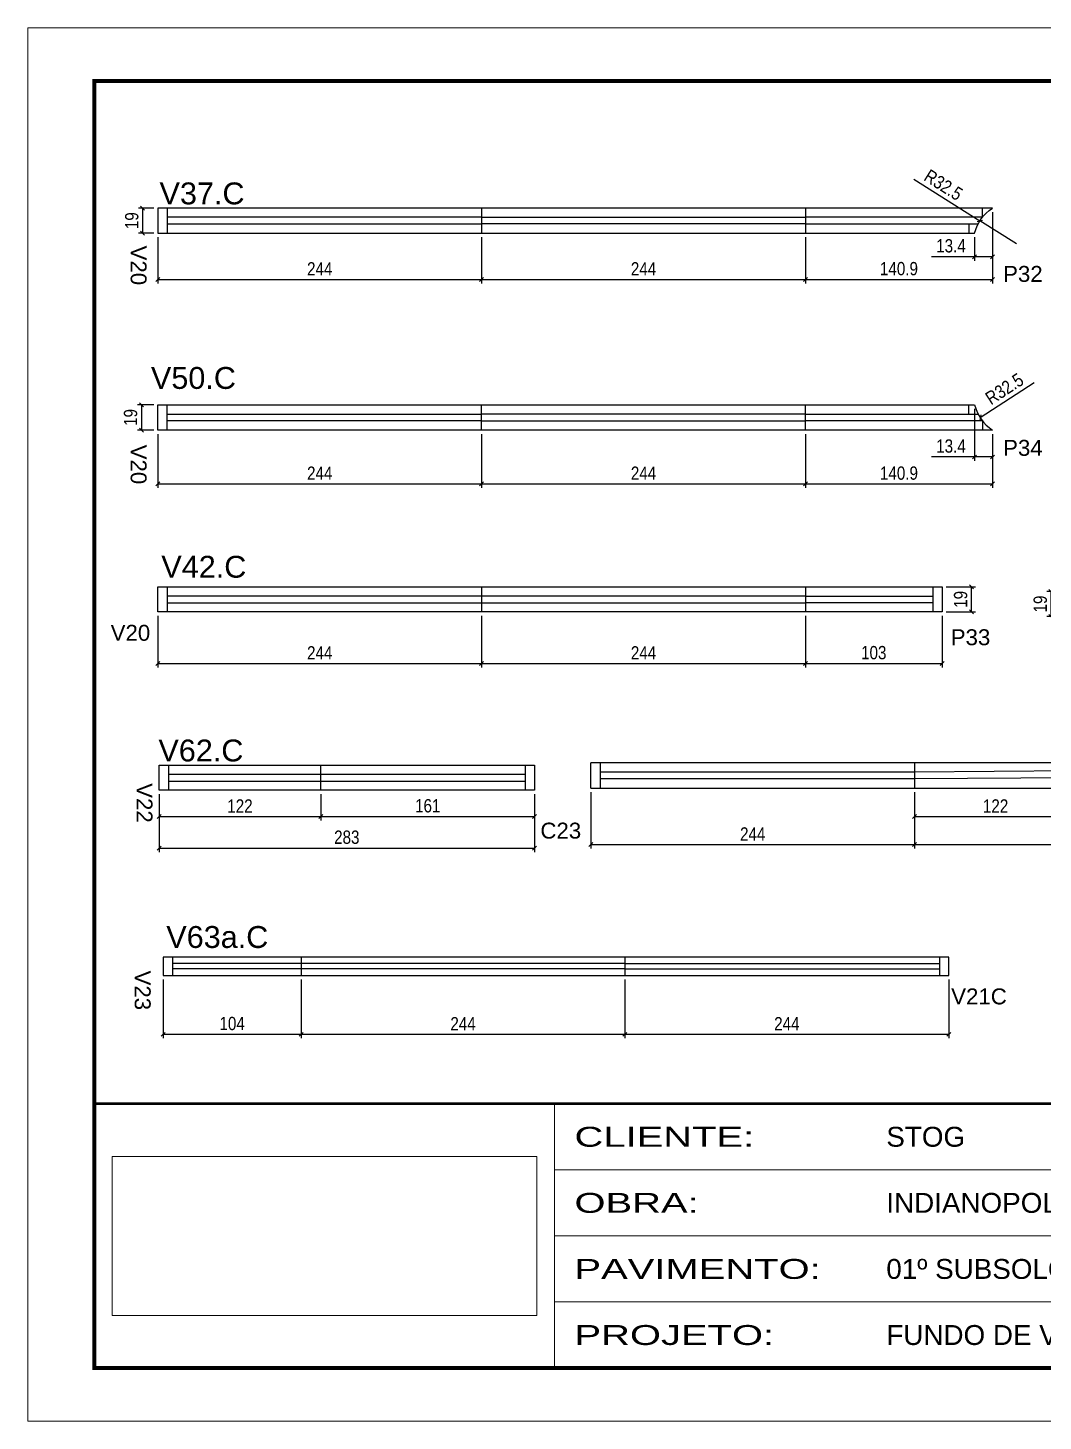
# Model space of a CAD drawing. Extents: x -1206 to 6684, y -2991 to 10691.
# Drawn here: x 71 to 837, y -1841 to -791 of the extents above; entities that cross this region are included whole.
import ezdxf
from ezdxf.enums import TextEntityAlignment as Align

# ---------------------------------------------------------------- set-up
doc = ezdxf.new("R2010")
doc.units = 0
doc.linetypes.add('CONTINUO', pattern=[0])
doc.layers.get('0').update_dxf_attribs({"color": 50})
for name, color, linetype in [('5', 5, 'Continuous'), ('COTA', 241, 'Continuous'), ('NOMENCLATURA', 7, 'Continuous'), ('Painéis', 200, 'Continuous'), ('SARR_2.2x7', 40, 'Continuous'), ('SARR_EDITAR', 141, 'Continuous'), ('TEXTO', 3, 'Continuous')]:
    doc.layers.add(name, color=color, linetype=linetype)
doc.layers.add('Folhas', color=255, linetype='Continuous', lineweight=9)
doc.styles.add('ARIAL', font='arial.ttf')
doc.styles.add('COTA TECNICA', font='techl___.ttf', dxfattribs={"height": 10})
doc.styles.add('COTA TECNICA-50', font='techl___.ttf', dxfattribs={"height": 10})
doc.styles.get("Standard").update_dxf_attribs({"font": 'arial.ttf'})
doc.styles.add('Tecnologia', font='')
doc.styles.get('Tecnologia').set_extended_font_data('Forgotten Futurist')
doc.dimstyles.new('COTA PAINEL-50', dxfattribs={"dimtxt": 10, "dimasz": 3, "dimexe": 3, "dimexo": 3, "dimgap": 3, "dimtad": 1, "dimdec": 1, "dimzin": 9, "dimdsep": 46, "dimtxsty": 'COTA TECNICA-50', "dimblk1": 'OBLIQUE', "dimblk2": 'OBLIQUE', "dimsah": 1, "dimcen": 0.9, "dimclrd": 4, "dimclre": 4, "dimclrt": 240, "dimadec": 1, "dimazin": 3, "dimtfac": 1, "dimtdec": 1, "dimtmove": 0, "dimatfit": 3, "dimfxl": 1, "dimtolj": 1, "dimtzin": 12, "dimarcsym": 0})
doc.dimstyles.new('PAINEL', dxfattribs={"dimtxt": 10, "dimasz": 3, "dimexe": 3, "dimexo": 3, "dimgap": 3, "dimtad": 1, "dimdec": 1, "dimzin": 12, "dimdsep": 46, "dimtxsty": 'COTA TECNICA', "dimblk1": 'OBLIQUE', "dimblk2": 'OBLIQUE', "dimsah": 1, "dimcen": 0.9, "dimclrd": 4, "dimclre": 4, "dimclrt": 240, "dimadec": 1, "dimazin": 3, "dimtfac": 1, "dimtdec": 1, "dimtmove": 0, "dimatfit": 3, "dimfxl": 1, "dimtolj": 1, "dimtzin": 12, "dimarcsym": 0})
picture_1 = doc.add_image_def('image1.jpg', size_in_pixel=(1600, 599))

# ---------------------------------------------------------------- blocks, each defined once
blk = doc.blocks.new('9999999999')
at = {"color": 30, "linetype": 'CONTINUO'}
for p, q in [((396.9, 40), (396.9, 239.2)), ((396.9, 189.4), (1455.5, 189.4)), ((396.9, 139.6), (1455.5, 139.6)), ((396.9, 89.8), (1330.4, 89.8))]:
    blk.add_line(p, q, dxfattribs=at)
at = {"color": 30, "linetype": 'CONTINUO', "const_width": 2}
blk.add_lwpolyline([(1455.5, 97), (1455.5, 239.2), (50, 239.2), (50, 40), (1396.2, 40)], dxfattribs=at)
at = {"layer": 'Folhas'}
blk.add_lwpolyline([(0, 0), (1485, 0), (1485, 1050), (0, 1050)], close=True, dxfattribs=at)
at = {"layer": 'Folhas', "color": 30, "const_width": 3}
blk.add_lwpolyline([(1396.2, 1010), (50, 1010), (50, 40), (1396.2, 40)], dxfattribs=at)
at = {"layer": 'TEXTO', "color": 7, "style": 'Tecnologia', "width": 1.5}
for s, p in [('CLIENTE:', (411.9, 214.3)), ('OBRA:', (411.9, 164.5)), ('PAVIMENTO:', (411.9, 114.7)), ('PROJETO:', (411.9, 64.9))]:
    blk.add_text(s, height=15, dxfattribs=at).set_placement(p, align=Align.MIDDLE_LEFT)
at = {"layer": 'TEXTO', "color": 7, "linetype": 'Continuous', "ltscale": 5, "style": 'ARIAL'}
for s, p in [('STOG', (646.9, 214.3)), ('INDIANOPOLIS', (646.9, 164.5)), ('01º SUBSOLO - PERIFERIA', (646.9, 114.7)), ('FUNDO DE VIGA', (646.9, 64.9))]:
    blk.add_text(s, height=15, dxfattribs=at).set_placement(p, align=Align.MIDDLE_LEFT)
image = blk.add_image(picture_1, insert=(63.5, 79.7), size_in_units=(320, 119.8))
image.dxf.flags = 7
blk = doc.blocks.new('_Oblique')
at = {"color": 0, "linetype": 'ByBlock', "lineweight": -2}
blk.add_line((-0.5, -0.5), (0.5, 0.5), dxfattribs=at)
blk = doc.blocks.new('*D198')
at = {"layer": 'COTA', "color": 4, "lineweight": -2, "transparency": 16777216}
for p, q in [((169.4, -949.3), (169.4, -984.1)), ((413.4, -949.3), (413.4, -984.1)), ((169.4, -981.1), (413.4, -981.1))]:
    blk.add_line(p, q, dxfattribs=at)
at = {"layer": 'Defpoints', "color": 0, "transparency": 16777216}
for p in [(169.4, -946.3), (413.4, -946.3), (413.4, -981.1)]:
    blk.add_point(p, dxfattribs=at)
at = {"layer": 'COTA', "color": 4, "lineweight": -2, "transparency": 16777216, "xscale": 3, "yscale": 3, "zscale": 3, "rotation": 180}
blk.add_blockref('_Oblique', (169.4, -981.1), dxfattribs=at)
at = {"layer": 'COTA', "color": 4, "lineweight": -2, "transparency": 16777216, "xscale": 3, "yscale": 3, "zscale": 3}
blk.add_blockref('_Oblique', (413.4, -981.1), dxfattribs=at)
at = {"layer": 'COTA', "color": 240, "transparency": 16777216, "insert": (291.4, -973.1), "char_height": 10, "attachment_point": 5, "style": 'COTA TECNICA-50'}
blk.add_mtext('\\A1;244', dxfattribs=at)
blk = doc.blocks.new('*D199')
at = {"layer": 'COTA', "color": 4, "lineweight": -2, "transparency": 16777216}
for p, q in [((413.4, -949.3), (413.4, -984.1)), ((657.4, -949.3), (657.4, -984.1)), ((413.4, -981.1), (657.4, -981.1))]:
    blk.add_line(p, q, dxfattribs=at)
at = {"layer": 'Defpoints', "color": 0, "transparency": 16777216}
for p in [(413.4, -946.3), (657.4, -946.3), (657.4, -981.1)]:
    blk.add_point(p, dxfattribs=at)
at = {"layer": 'COTA', "color": 4, "lineweight": -2, "transparency": 16777216, "xscale": 3, "yscale": 3, "zscale": 3, "rotation": 180}
blk.add_blockref('_Oblique', (413.4, -981.1), dxfattribs=at)
at = {"layer": 'COTA', "color": 4, "lineweight": -2, "transparency": 16777216, "xscale": 3, "yscale": 3, "zscale": 3}
blk.add_blockref('_Oblique', (657.4, -981.1), dxfattribs=at)
at = {"layer": 'COTA', "color": 240, "transparency": 16777216, "insert": (535.4, -973.1), "char_height": 10, "attachment_point": 5, "style": 'COTA TECNICA-50'}
blk.add_mtext('\\A1;244', dxfattribs=at)
blk = doc.blocks.new('*D200')
at = {"layer": 'COTA', "color": 4, "lineweight": -2, "transparency": 16777216}
for p, q in [((798.3, -930.3), (798.3, -984.1)), ((657.4, -949.3), (657.4, -984.1)), ((657.4, -981.1), (798.3, -981.1))]:
    blk.add_line(p, q, dxfattribs=at)
at = {"layer": 'Defpoints', "color": 0, "transparency": 16777216}
for p in [(798.3, -927.3), (657.4, -946.3), (798.3, -981.1)]:
    blk.add_point(p, dxfattribs=at)
at = {"layer": 'COTA', "color": 4, "lineweight": -2, "transparency": 16777216, "xscale": 3, "yscale": 3, "zscale": 3, "rotation": 180}
blk.add_blockref('_Oblique', (657.4, -981.1), dxfattribs=at)
at = {"layer": 'COTA', "color": 4, "lineweight": -2, "transparency": 16777216, "xscale": 3, "yscale": 3, "zscale": 3}
blk.add_blockref('_Oblique', (798.3, -981.1), dxfattribs=at)
at = {"layer": 'COTA', "color": 240, "transparency": 16777216, "insert": (727.9, -973), "char_height": 10, "attachment_point": 5, "style": 'COTA TECNICA-50'}
blk.add_mtext('\\A1;140.9', dxfattribs=at)
blk = doc.blocks.new('*D201')
at = {"layer": 'COTA', "color": 4, "lineweight": -2, "transparency": 16777216}
for p, q in [((798.3, -930.3), (798.3, -967)), ((784.9, -949.3), (784.9, -967)), ((784.9, -964), (752.4, -964)), ((798.3, -964), (784.9, -964))]:
    blk.add_line(p, q, dxfattribs=at)
at = {"layer": 'Defpoints', "color": 0, "transparency": 16777216}
for p in [(798.3, -927.3), (784.9, -946.3), (798.3, -964)]:
    blk.add_point(p, dxfattribs=at)
at = {"layer": 'COTA', "color": 4, "lineweight": -2, "transparency": 16777216, "xscale": 3, "yscale": 3, "zscale": 3, "rotation": 180}
blk.add_blockref('_Oblique', (784.9, -964), dxfattribs=at)
at = {"layer": 'COTA', "color": 4, "lineweight": -2, "transparency": 16777216, "xscale": 3, "yscale": 3, "zscale": 3}
blk.add_blockref('_Oblique', (798.3, -964), dxfattribs=at)
at = {"layer": 'COTA', "color": 240, "transparency": 16777216, "insert": (767.1, -955.8), "char_height": 10, "attachment_point": 5, "style": 'COTA TECNICA-50'}
blk.add_mtext('\\A1;13.4', dxfattribs=at)
blk = doc.blocks.new('*D202')
at = {"layer": 'COTA', "color": 4, "lineweight": -2, "transparency": 16777216}
for p in [(739.1, -905.6), (816.4, -954.3)]:
    blk.add_line(p, (788.9, -937), dxfattribs=at)
at = {"layer": 'Defpoints', "color": 0, "transparency": 16777216}
for p in [(788.9, -937), (816.4, -954.3)]:
    blk.add_point(p, dxfattribs=at)
at = {"layer": 'COTA', "color": 4, "lineweight": -2, "transparency": 16777216, "xscale": 3, "yscale": 3, "zscale": 3, "rotation": 327.8238130513349}
blk.add_blockref('_Oblique', (788.9, -937), dxfattribs=at)
at = {"layer": 'COTA', "color": 240, "transparency": 16777216, "insert": (761.4, -909.9), "char_height": 10, "attachment_point": 5, "rotation": 327.8238, "style": 'COTA TECNICA-50'}
blk.add_mtext('\\A1;R32.5', dxfattribs=at)
blk = doc.blocks.new('*D203')
at = {"layer": 'COTA', "color": 4, "lineweight": -2, "transparency": 16777216}
for p, q in [((166.4, -927.3), (154.9, -927.3)), ((157.9, -927.3), (157.9, -946.3)), ((166.4, -946.3), (154.9, -946.3))]:
    blk.add_line(p, q, dxfattribs=at)
at = {"layer": 'Defpoints', "color": 0, "transparency": 16777216}
for p in [(169.4, -927.3), (157.9, -946.3), (169.4, -946.3)]:
    blk.add_point(p, dxfattribs=at)
at = {"layer": 'COTA', "color": 4, "lineweight": -2, "transparency": 16777216, "xscale": 3, "yscale": 3, "zscale": 3}
for p, rotation in [((157.9, -927.3), 90), ((157.9, -946.3), 270)]:
    blk.add_blockref('_Oblique', p, dxfattribs=dict(at, rotation=rotation))
at = {"layer": 'COTA', "color": 240, "transparency": 16777216, "insert": (149.8, -936.8), "char_height": 10, "attachment_point": 5, "rotation": 90, "style": 'COTA TECNICA-50'}
blk.add_mtext('\\A1;19', dxfattribs=at)
blk = doc.blocks.new('*D204')
at = {"layer": 'COTA', "color": 4, "lineweight": -2, "transparency": 16777216}
for p, q in [((166.4, -1075.6), (154, -1075.6)), ((157, -1075.6), (157, -1094.6)), ((166.4, -1094.6), (154, -1094.6))]:
    blk.add_line(p, q, dxfattribs=at)
at = {"layer": 'Defpoints', "color": 0, "transparency": 16777216}
for p in [(169.4, -1075.6), (157, -1094.6), (169.4, -1094.6)]:
    blk.add_point(p, dxfattribs=at)
at = {"layer": 'COTA', "color": 4, "lineweight": -2, "transparency": 16777216, "xscale": 3, "yscale": 3, "zscale": 3}
for p, rotation in [((157, -1075.6), 90), ((157, -1094.6), 270)]:
    blk.add_blockref('_Oblique', p, dxfattribs=dict(at, rotation=rotation))
at = {"layer": 'COTA', "color": 240, "transparency": 16777216, "insert": (148.9, -1085.1), "char_height": 10, "attachment_point": 5, "rotation": 90, "style": 'COTA TECNICA-50'}
blk.add_mtext('\\A1;19', dxfattribs=at)
blk = doc.blocks.new('*D205')
at = {"layer": 'COTA', "color": 4, "lineweight": -2, "transparency": 16777216}
for p, q in [((169.4, -1097.6), (169.4, -1138.2)), ((413.4, -1097.6), (413.4, -1138.2)), ((169.4, -1135.2), (413.4, -1135.2))]:
    blk.add_line(p, q, dxfattribs=at)
at = {"layer": 'Defpoints', "color": 0, "transparency": 16777216}
for p in [(169.4, -1094.6), (413.4, -1094.6), (413.4, -1135.2)]:
    blk.add_point(p, dxfattribs=at)
at = {"layer": 'COTA', "color": 4, "lineweight": -2, "transparency": 16777216, "xscale": 3, "yscale": 3, "zscale": 3, "rotation": 180}
blk.add_blockref('_Oblique', (169.4, -1135.2), dxfattribs=at)
at = {"layer": 'COTA', "color": 4, "lineweight": -2, "transparency": 16777216, "xscale": 3, "yscale": 3, "zscale": 3}
blk.add_blockref('_Oblique', (413.4, -1135.2), dxfattribs=at)
at = {"layer": 'COTA', "color": 240, "transparency": 16777216, "insert": (291.4, -1127.1), "char_height": 10, "attachment_point": 5, "style": 'COTA TECNICA-50'}
blk.add_mtext('\\A1;244', dxfattribs=at)
blk = doc.blocks.new('*D206')
at = {"layer": 'COTA', "color": 4, "lineweight": -2, "transparency": 16777216}
for p, q in [((413.4, -1097.6), (413.4, -1138.2)), ((657.4, -1097.6), (657.4, -1138.2)), ((413.4, -1135.2), (657.4, -1135.2))]:
    blk.add_line(p, q, dxfattribs=at)
at = {"layer": 'Defpoints', "color": 0, "transparency": 16777216}
for p in [(413.4, -1094.6), (657.4, -1094.6), (657.4, -1135.2)]:
    blk.add_point(p, dxfattribs=at)
at = {"layer": 'COTA', "color": 4, "lineweight": -2, "transparency": 16777216, "xscale": 3, "yscale": 3, "zscale": 3, "rotation": 180}
blk.add_blockref('_Oblique', (413.4, -1135.2), dxfattribs=at)
at = {"layer": 'COTA', "color": 4, "lineweight": -2, "transparency": 16777216, "xscale": 3, "yscale": 3, "zscale": 3}
blk.add_blockref('_Oblique', (657.4, -1135.2), dxfattribs=at)
at = {"layer": 'COTA', "color": 240, "transparency": 16777216, "insert": (535.4, -1127.1), "char_height": 10, "attachment_point": 5, "style": 'COTA TECNICA-50'}
blk.add_mtext('\\A1;244', dxfattribs=at)
blk = doc.blocks.new('*D207')
at = {"layer": 'COTA', "color": 4, "lineweight": -2, "transparency": 16777216}
for p, q in [((657.4, -1097.6), (657.4, -1138.2)), ((798.3, -1097.6), (798.3, -1138.2)), ((657.4, -1135.2), (798.3, -1135.2))]:
    blk.add_line(p, q, dxfattribs=at)
at = {"layer": 'Defpoints', "color": 0, "transparency": 16777216}
for p in [(657.4, -1094.6), (798.3, -1094.6), (798.3, -1135.2)]:
    blk.add_point(p, dxfattribs=at)
at = {"layer": 'COTA', "color": 4, "lineweight": -2, "transparency": 16777216, "xscale": 3, "yscale": 3, "zscale": 3, "rotation": 180}
blk.add_blockref('_Oblique', (657.4, -1135.2), dxfattribs=at)
at = {"layer": 'COTA', "color": 4, "lineweight": -2, "transparency": 16777216, "xscale": 3, "yscale": 3, "zscale": 3}
blk.add_blockref('_Oblique', (798.3, -1135.2), dxfattribs=at)
at = {"layer": 'COTA', "color": 240, "transparency": 16777216, "insert": (727.9, -1127.1), "char_height": 10, "attachment_point": 5, "style": 'COTA TECNICA-50'}
blk.add_mtext('\\A1;140.9', dxfattribs=at)
blk = doc.blocks.new('*D208')
at = {"layer": 'COTA', "color": 4, "lineweight": -2, "transparency": 16777216}
for p, q in [((784.9, -1078.6), (784.9, -1117.9)), ((798.3, -1097.6), (798.3, -1117.9)), ((784.9, -1114.9), (752.4, -1114.9)), ((798.3, -1114.9), (784.9, -1114.9))]:
    blk.add_line(p, q, dxfattribs=at)
at = {"layer": 'Defpoints', "color": 0, "transparency": 16777216}
for p in [(784.9, -1075.6), (798.3, -1094.6), (784.9, -1114.9)]:
    blk.add_point(p, dxfattribs=at)
at = {"layer": 'COTA', "color": 4, "lineweight": -2, "transparency": 16777216, "xscale": 3, "yscale": 3, "zscale": 3, "rotation": 180}
blk.add_blockref('_Oblique', (784.9, -1114.9), dxfattribs=at)
at = {"layer": 'COTA', "color": 4, "lineweight": -2, "transparency": 16777216, "xscale": 3, "yscale": 3, "zscale": 3}
blk.add_blockref('_Oblique', (798.3, -1114.9), dxfattribs=at)
at = {"layer": 'COTA', "color": 240, "transparency": 16777216, "insert": (767.1, -1106.7), "char_height": 10, "attachment_point": 5, "style": 'COTA TECNICA-50'}
blk.add_mtext('\\A1;13.4', dxfattribs=at)
blk = doc.blocks.new('*D209')
at = {"layer": 'COTA', "color": 4, "lineweight": -2, "transparency": 16777216}
blk.add_line((829.7, -1058.9), (789.2, -1085.3), dxfattribs=at)
at = {"layer": 'Defpoints', "color": 0, "transparency": 16777216}
for p in [(816.4, -1067.6), (789.2, -1085.3)]:
    blk.add_point(p, dxfattribs=at)
at = {"layer": 'COTA', "color": 4, "lineweight": -2, "transparency": 16777216, "xscale": 3, "yscale": 3, "zscale": 3, "rotation": 213.0680925568144}
blk.add_blockref('_Oblique', (789.2, -1085.3), dxfattribs=at)
at = {"layer": 'COTA', "color": 240, "transparency": 16777216, "insert": (807.4, -1063.6), "char_height": 10, "attachment_point": 5, "rotation": 33.0681, "style": 'COTA TECNICA-50'}
blk.add_mtext('\\A1;R32.5', dxfattribs=at)
blk = doc.blocks.new('*D210')
at = {"layer": 'COTA', "color": 4, "linetype": 'ByBlock', "lineweight": -2, "transparency": 16777216}
for p, q in [((169.4, -1234.7), (169.4, -1273.6)), ((413.4, -1234.7), (413.4, -1273.6)), ((169.4, -1270.6), (413.4, -1270.6))]:
    blk.add_line(p, q, dxfattribs=at)
at = {"layer": 'Defpoints', "color": 0, "linetype": 'ByBlock', "transparency": 16777216}
for p in [(169.4, -1231.7), (413.4, -1231.7), (413.4, -1270.6)]:
    blk.add_point(p, dxfattribs=at)
at = {"layer": 'COTA', "color": 4, "linetype": 'ByBlock', "lineweight": -2, "transparency": 16777216, "xscale": 3, "yscale": 3, "zscale": 3, "rotation": 180}
blk.add_blockref('_Oblique', (169.4, -1270.6), dxfattribs=at)
at = {"layer": 'COTA', "color": 4, "linetype": 'ByBlock', "lineweight": -2, "transparency": 16777216, "xscale": 3, "yscale": 3, "zscale": 3}
blk.add_blockref('_Oblique', (413.4, -1270.6), dxfattribs=at)
at = {"layer": 'COTA', "color": 240, "linetype": 'ByBlock', "transparency": 16777216, "insert": (291.4, -1262.5), "char_height": 10, "attachment_point": 5, "style": 'COTA TECNICA-50'}
blk.add_mtext('\\A1;244', dxfattribs=at)
blk = doc.blocks.new('*D211')
at = {"layer": 'COTA', "color": 4, "linetype": 'ByBlock', "lineweight": -2, "transparency": 16777216}
for p, q in [((413.4, -1234.7), (413.4, -1273.6)), ((657.4, -1234.7), (657.4, -1273.6)), ((413.4, -1270.6), (657.4, -1270.6))]:
    blk.add_line(p, q, dxfattribs=at)
at = {"layer": 'Defpoints', "color": 0, "linetype": 'ByBlock', "transparency": 16777216}
for p in [(413.4, -1231.7), (657.4, -1231.7), (657.4, -1270.6)]:
    blk.add_point(p, dxfattribs=at)
at = {"layer": 'COTA', "color": 4, "linetype": 'ByBlock', "lineweight": -2, "transparency": 16777216, "xscale": 3, "yscale": 3, "zscale": 3, "rotation": 180}
blk.add_blockref('_Oblique', (413.4, -1270.6), dxfattribs=at)
at = {"layer": 'COTA', "color": 4, "linetype": 'ByBlock', "lineweight": -2, "transparency": 16777216, "xscale": 3, "yscale": 3, "zscale": 3}
blk.add_blockref('_Oblique', (657.4, -1270.6), dxfattribs=at)
at = {"layer": 'COTA', "color": 240, "linetype": 'ByBlock', "transparency": 16777216, "insert": (535.4, -1262.5), "char_height": 10, "attachment_point": 5, "style": 'COTA TECNICA-50'}
blk.add_mtext('\\A1;244', dxfattribs=at)
blk = doc.blocks.new('*D212')
at = {"layer": 'COTA', "color": 4, "lineweight": -2, "transparency": 16777216}
for p, q in [((763.4, -1212.7), (785.5, -1212.7)), ((782.5, -1231.7), (782.5, -1212.7)), ((763.4, -1231.7), (785.5, -1231.7))]:
    blk.add_line(p, q, dxfattribs=at)
at = {"layer": 'Defpoints', "color": 0, "transparency": 16777216}
for p in [(760.4, -1212.7), (782.5, -1212.7), (760.4, -1231.7)]:
    blk.add_point(p, dxfattribs=at)
at = {"layer": 'COTA', "color": 4, "lineweight": -2, "transparency": 16777216, "xscale": 3, "yscale": 3, "zscale": 3}
for p, rotation in [((782.5, -1212.7), 90), ((782.5, -1231.7), 270)]:
    blk.add_blockref('_Oblique', p, dxfattribs=dict(at, rotation=rotation))
at = {"layer": 'COTA', "color": 240, "transparency": 16777216, "insert": (774.4, -1222.2), "char_height": 10, "attachment_point": 5, "rotation": 90, "style": 'COTA TECNICA'}
blk.add_mtext('\\A1;19', dxfattribs=at)
blk = doc.blocks.new('*D213')
at = {"layer": 'COTA', "color": 4, "lineweight": -2, "transparency": 16777216}
for p, q in [((657.4, -1234.7), (657.4, -1273.6)), ((760.4, -1234.7), (760.4, -1273.6)), ((657.4, -1270.6), (760.4, -1270.6))]:
    blk.add_line(p, q, dxfattribs=at)
at = {"layer": 'Defpoints', "color": 0, "transparency": 16777216}
for p in [(657.4, -1231.7), (760.4, -1231.7), (760.4, -1270.6)]:
    blk.add_point(p, dxfattribs=at)
at = {"layer": 'COTA', "color": 4, "lineweight": -2, "transparency": 16777216, "xscale": 3, "yscale": 3, "zscale": 3, "rotation": 180}
blk.add_blockref('_Oblique', (657.4, -1270.6), dxfattribs=at)
at = {"layer": 'COTA', "color": 4, "lineweight": -2, "transparency": 16777216, "xscale": 3, "yscale": 3, "zscale": 3}
blk.add_blockref('_Oblique', (760.4, -1270.6), dxfattribs=at)
at = {"layer": 'COTA', "color": 240, "transparency": 16777216, "insert": (708.9, -1262.4), "char_height": 10, "attachment_point": 5, "style": 'COTA TECNICA-50'}
blk.add_mtext('\\A1;103', dxfattribs=at)
blk = doc.blocks.new('*D224')
at = {"layer": 'COTA', "color": 4, "lineweight": -2, "transparency": 16777216}
for p, q in [((170.3, -1369.1), (170.3, -1412.7)), ((453.3, -1369.1), (453.3, -1412.7)), ((170.3, -1409.7), (453.3, -1409.7))]:
    blk.add_line(p, q, dxfattribs=at)
at = {"layer": 'Defpoints', "color": 0, "transparency": 16777216}
for p in [(170.3, -1366.1), (453.3, -1366.1), (453.3, -1409.7)]:
    blk.add_point(p, dxfattribs=at)
at = {"layer": 'COTA', "color": 4, "lineweight": -2, "transparency": 16777216, "xscale": 3, "yscale": 3, "zscale": 3, "rotation": 180}
blk.add_blockref('_Oblique', (170.3, -1409.7), dxfattribs=at)
at = {"layer": 'COTA', "color": 4, "lineweight": -2, "transparency": 16777216, "xscale": 3, "yscale": 3, "zscale": 3}
blk.add_blockref('_Oblique', (453.3, -1409.7), dxfattribs=at)
at = {"layer": 'COTA', "color": 240, "transparency": 16777216, "insert": (311.8, -1401.5), "char_height": 10, "attachment_point": 5, "style": 'COTA TECNICA'}
blk.add_mtext('\\A1;283', dxfattribs=at)
blk = doc.blocks.new('*D228')
at = {"layer": 'COTA', "color": 4, "lineweight": -2, "transparency": 16777216}
for p, q in [((170.3, -1369.1), (170.3, -1388.9)), ((292.3, -1369.1), (292.3, -1388.9)), ((170.3, -1385.9), (292.3, -1385.9))]:
    blk.add_line(p, q, dxfattribs=at)
at = {"layer": 'Defpoints', "color": 0, "transparency": 16777216}
for p in [(170.3, -1366.1), (292.3, -1366.1), (292.3, -1385.9)]:
    blk.add_point(p, dxfattribs=at)
at = {"layer": 'COTA', "color": 4, "lineweight": -2, "transparency": 16777216, "xscale": 3, "yscale": 3, "zscale": 3, "rotation": 180}
blk.add_blockref('_Oblique', (170.3, -1385.9), dxfattribs=at)
at = {"layer": 'COTA', "color": 4, "lineweight": -2, "transparency": 16777216, "xscale": 3, "yscale": 3, "zscale": 3}
blk.add_blockref('_Oblique', (292.3, -1385.9), dxfattribs=at)
at = {"layer": 'COTA', "color": 240, "transparency": 16777216, "insert": (231.3, -1377.9), "char_height": 10, "attachment_point": 5, "style": 'COTA TECNICA-50'}
blk.add_mtext('\\A1;122', dxfattribs=at)
blk = doc.blocks.new('*D226')
at = {"layer": 'COTA', "color": 4, "lineweight": -2, "transparency": 16777216}
for p, q in [((292.3, -1369.1), (292.3, -1388.9)), ((453.3, -1369.1), (453.3, -1388.9)), ((292.3, -1385.9), (453.3, -1385.9))]:
    blk.add_line(p, q, dxfattribs=at)
at = {"layer": 'Defpoints', "color": 0, "transparency": 16777216}
for p in [(292.3, -1366.1), (453.3, -1366.1), (453.3, -1385.9)]:
    blk.add_point(p, dxfattribs=at)
at = {"layer": 'COTA', "color": 4, "lineweight": -2, "transparency": 16777216, "xscale": 3, "yscale": 3, "zscale": 3, "rotation": 180}
blk.add_blockref('_Oblique', (292.3, -1385.9), dxfattribs=at)
at = {"layer": 'COTA', "color": 4, "lineweight": -2, "transparency": 16777216, "xscale": 3, "yscale": 3, "zscale": 3}
blk.add_blockref('_Oblique', (453.3, -1385.9), dxfattribs=at)
at = {"layer": 'COTA', "color": 240, "transparency": 16777216, "insert": (372.8, -1377.8), "char_height": 10, "attachment_point": 5, "style": 'COTA TECNICA-50'}
blk.add_mtext('\\A1;161', dxfattribs=at)
blk = doc.blocks.new('*D229')
at = {"layer": 'COTA', "color": 4, "lineweight": -2, "transparency": 16777216}
for p, q in [((495.7, -1367.4), (495.7, -1410)), ((739.7, -1367.4), (739.7, -1410)), ((495.7, -1407), (739.7, -1407))]:
    blk.add_line(p, q, dxfattribs=at)
at = {"layer": 'Defpoints', "color": 0, "transparency": 16777216}
for p in [(495.7, -1364.4), (739.7, -1364.4), (739.7, -1407)]:
    blk.add_point(p, dxfattribs=at)
at = {"layer": 'COTA', "color": 4, "lineweight": -2, "transparency": 16777216, "xscale": 3, "yscale": 3, "zscale": 3, "rotation": 180}
blk.add_blockref('_Oblique', (495.7, -1407), dxfattribs=at)
at = {"layer": 'COTA', "color": 4, "lineweight": -2, "transparency": 16777216, "xscale": 3, "yscale": 3, "zscale": 3}
blk.add_blockref('_Oblique', (739.7, -1407), dxfattribs=at)
at = {"layer": 'COTA', "color": 240, "transparency": 16777216, "insert": (617.7, -1399), "char_height": 10, "attachment_point": 5, "style": 'COTA TECNICA-50'}
blk.add_mtext('\\A1;244', dxfattribs=at)
blk = doc.blocks.new('*D230')
at = {"layer": 'COTA', "color": 4, "lineweight": -2, "transparency": 16777216}
for p, q in [((739.7, -1367.4), (739.7, -1388.9)), ((861.7, -1367.4), (861.7, -1388.9)), ((739.7, -1385.9), (861.7, -1385.9))]:
    blk.add_line(p, q, dxfattribs=at)
at = {"layer": 'Defpoints', "color": 0, "transparency": 16777216}
for p in [(739.7, -1364.4), (861.7, -1364.4), (861.7, -1385.9)]:
    blk.add_point(p, dxfattribs=at)
at = {"layer": 'COTA', "color": 4, "lineweight": -2, "transparency": 16777216, "xscale": 3, "yscale": 3, "zscale": 3, "rotation": 180}
blk.add_blockref('_Oblique', (739.7, -1385.9), dxfattribs=at)
at = {"layer": 'COTA', "color": 4, "lineweight": -2, "transparency": 16777216, "xscale": 3, "yscale": 3, "zscale": 3}
blk.add_blockref('_Oblique', (861.7, -1385.9), dxfattribs=at)
at = {"layer": 'COTA', "color": 240, "transparency": 16777216, "insert": (800.7, -1377.9), "char_height": 10, "attachment_point": 5, "style": 'COTA TECNICA-50'}
blk.add_mtext('\\A1;122', dxfattribs=at)
blk = doc.blocks.new('*D227')
at = {"layer": 'COTA', "color": 4, "lineweight": -2, "transparency": 16777216}
for p, q in [((739.7, -1367.4), (739.7, -1410)), ((1016.7, -1367.4), (1016.7, -1410)), ((739.7, -1407), (1016.7, -1407))]:
    blk.add_line(p, q, dxfattribs=at)
at = {"layer": 'Defpoints', "color": 0, "transparency": 16777216}
for p in [(739.7, -1364.4), (1016.7, -1364.4), (1016.7, -1407)]:
    blk.add_point(p, dxfattribs=at)
at = {"layer": 'COTA', "color": 4, "lineweight": -2, "transparency": 16777216, "xscale": 3, "yscale": 3, "zscale": 3, "rotation": 180}
blk.add_blockref('_Oblique', (739.7, -1407), dxfattribs=at)
at = {"layer": 'COTA', "color": 4, "lineweight": -2, "transparency": 16777216, "xscale": 3, "yscale": 3, "zscale": 3}
blk.add_blockref('_Oblique', (1016.7, -1407), dxfattribs=at)
at = {"layer": 'COTA', "color": 240, "transparency": 16777216, "insert": (878.2, -1399), "char_height": 10, "attachment_point": 5, "style": 'COTA TECNICA-50'}
blk.add_mtext('\\A1;277', dxfattribs=at)
blk = doc.blocks.new('*D232')
at = {"layer": 'COTA', "color": 4, "linetype": 'ByBlock', "lineweight": -2, "transparency": 16777216}
for p, q in [((521.4, -1508.7), (521.4, -1553)), ((765.4, -1508.7), (765.4, -1553)), ((765.4, -1550), (521.4, -1550))]:
    blk.add_line(p, q, dxfattribs=at)
at = {"layer": 'Defpoints', "color": 0, "linetype": 'ByBlock', "transparency": 16777216}
for p in [(521.4, -1505.7), (765.4, -1505.7), (521.4, -1550)]:
    blk.add_point(p, dxfattribs=at)
at = {"layer": 'COTA', "color": 4, "linetype": 'ByBlock', "lineweight": -2, "transparency": 16777216, "xscale": 3, "yscale": 3, "zscale": 3, "rotation": 180}
blk.add_blockref('_Oblique', (521.4, -1550), dxfattribs=at)
at = {"layer": 'COTA', "color": 4, "linetype": 'ByBlock', "lineweight": -2, "transparency": 16777216, "xscale": 3, "yscale": 3, "zscale": 3}
blk.add_blockref('_Oblique', (765.4, -1550), dxfattribs=at)
at = {"layer": 'COTA', "color": 240, "linetype": 'ByBlock', "transparency": 16777216, "insert": (643.4, -1542), "char_height": 10, "attachment_point": 5, "style": 'COTA TECNICA-50'}
blk.add_mtext('\\A1;244', dxfattribs=at)
blk = doc.blocks.new('*D233')
at = {"layer": 'COTA', "color": 4, "linetype": 'ByBlock', "lineweight": -2, "transparency": 16777216}
for p, q in [((277.4, -1508.7), (277.4, -1553)), ((521.4, -1508.7), (521.4, -1553)), ((521.4, -1550), (277.4, -1550))]:
    blk.add_line(p, q, dxfattribs=at)
at = {"layer": 'Defpoints', "color": 0, "linetype": 'ByBlock', "transparency": 16777216}
for p in [(277.4, -1505.7), (521.4, -1505.7), (277.4, -1550)]:
    blk.add_point(p, dxfattribs=at)
at = {"layer": 'COTA', "color": 4, "linetype": 'ByBlock', "lineweight": -2, "transparency": 16777216, "xscale": 3, "yscale": 3, "zscale": 3, "rotation": 180}
blk.add_blockref('_Oblique', (277.4, -1550), dxfattribs=at)
at = {"layer": 'COTA', "color": 4, "linetype": 'ByBlock', "lineweight": -2, "transparency": 16777216, "xscale": 3, "yscale": 3, "zscale": 3}
blk.add_blockref('_Oblique', (521.4, -1550), dxfattribs=at)
at = {"layer": 'COTA', "color": 240, "linetype": 'ByBlock', "transparency": 16777216, "insert": (399.4, -1542), "char_height": 10, "attachment_point": 5, "style": 'COTA TECNICA-50'}
blk.add_mtext('\\A1;244', dxfattribs=at)
blk = doc.blocks.new('*D234')
at = {"layer": 'COTA', "color": 4, "lineweight": -2, "transparency": 16777216}
for p, q in [((173.4, -1508.7), (173.4, -1553)), ((277.4, -1508.7), (277.4, -1553)), ((277.4, -1550), (173.4, -1550))]:
    blk.add_line(p, q, dxfattribs=at)
at = {"layer": 'Defpoints', "color": 0, "transparency": 16777216}
for p in [(173.4, -1505.7), (277.4, -1505.7), (173.4, -1550)]:
    blk.add_point(p, dxfattribs=at)
at = {"layer": 'COTA', "color": 4, "lineweight": -2, "transparency": 16777216, "xscale": 3, "yscale": 3, "zscale": 3, "rotation": 180}
blk.add_blockref('_Oblique', (173.4, -1550), dxfattribs=at)
at = {"layer": 'COTA', "color": 4, "lineweight": -2, "transparency": 16777216, "xscale": 3, "yscale": 3, "zscale": 3}
blk.add_blockref('_Oblique', (277.4, -1550), dxfattribs=at)
at = {"layer": 'COTA', "color": 240, "transparency": 16777216, "insert": (225.4, -1541.9), "char_height": 10, "attachment_point": 5, "style": 'COTA TECNICA-50'}
blk.add_mtext('\\A1;104', dxfattribs=at)
blk = doc.blocks.new('*D240')
at = {"layer": 'COTA', "color": 4, "lineweight": -2, "transparency": 16777216}
for p, q in [((851.7, -1216.2), (839.4, -1216.2)), ((842.4, -1216.2), (842.4, -1235.2)), ((851.7, -1235.2), (839.4, -1235.2))]:
    blk.add_line(p, q, dxfattribs=at)
at = {"layer": 'Defpoints', "color": 0, "transparency": 16777216}
for p in [(854.7, -1216.2), (842.4, -1235.2), (854.7, -1235.2)]:
    blk.add_point(p, dxfattribs=at)
at = {"layer": 'COTA', "color": 4, "lineweight": -2, "transparency": 16777216, "xscale": 3, "yscale": 3, "zscale": 3}
for p, rotation in [((842.4, -1216.2), 90), ((842.4, -1235.2), 270)]:
    blk.add_blockref('_Oblique', p, dxfattribs=dict(at, rotation=rotation))
at = {"layer": 'COTA', "color": 240, "transparency": 16777216, "insert": (834.4, -1225.7), "char_height": 10, "attachment_point": 5, "rotation": 90, "style": 'COTA TECNICA-50'}
blk.add_mtext('\\A1;19', dxfattribs=at)

msp = doc.modelspace()

# ---------------------------------------------------------------- linework, layer by layer
at = {"layer": 'Painéis'}
for p, q in [((413.408, -927.268), (413.408, -946.268)), ((657.408, -927.268), (657.408, -946.268)), ((413.408, -1094.556), (413.408, -1075.556)), ((657.408, -1094.556), (657.408, -1075.556)), ((169.408, -1231.702), (169.408, -1212.702)), ((169.408, -1212.702), (760.408, -1212.702)), ((413.408, -1212.702), (413.408, -1231.702)), ((657.408, -1212.702), (657.408, -1231.702)), ((760.408, -1212.702), (760.408, -1231.702)), ((413.408, -1231.702), (169.408, -1231.702)), ((760.408, -1231.702), (413.408, -1231.702)), ((170.324, -1347.098), (453.324, -1347.098)), ((170.324, -1366.098), (170.324, -1347.098)), ((292.324, -1366.098), (292.324, -1347.098)), ((453.324, -1347.098), (453.324, -1366.098)), ((495.709, -1364.398), (495.709, -1345.363)), ((1016.686, -1345.363), (495.709, -1345.363)), ((739.709, -1345.363), (739.709, -1364.398)), ((495.709, -1364.398), (1016.686, -1364.398)), ((453.324, -1366.098), (170.324, -1366.098)), ((765.448, -1491.719), (173.448, -1491.719)), ((173.448, -1491.719), (173.448, -1505.719)), ((277.448, -1491.719), (277.448, -1505.719)), ((521.448, -1491.719), (521.448, -1505.719)), ((765.448, -1505.719), (765.448, -1491.719)), ((173.448, -1505.719), (521.448, -1505.719)), ((521.448, -1505.719), (765.448, -1505.719))]:
    msp.add_line(p, q, dxfattribs=at)
for points in [[(798.318, -927.268), (169.408, -927.268), (169.408, -946.268), (784.908, -946.268, -0.18501323), (798.318, -927.268), (798.318, -927.268)], [(798.318, -1094.556), (169.408, -1094.556), (169.408, -1075.556), (784.908, -1075.556, 0.18501323), (798.318, -1094.556), (798.318, -1094.556)]]:
    msp.add_lwpolyline(points, format="xyb", dxfattribs=at)
at = {"layer": 'SARR_2.2x7', "linetype": 'Continuous'}
for p, q in [((176.408, -927.268), (176.408, -946.303)), ((413.408, -934.203), (176.408, -934.203)), ((413.408, -934.203), (657.408, -934.203)), ((790.842, -934.203), (657.408, -934.203)), ((790.842, -934.203), (790.842, -927.268)), ((176.408, -939.203), (413.408, -939.203)), ((657.408, -939.203), (413.408, -939.203)), ((657.408, -939.203), (787.611, -939.203)), ((780.611, -939.203), (780.611, -946.268)), ((176.408, -1094.556), (176.408, -1075.521)), ((780.611, -1082.621), (780.611, -1075.556)), ((176.408, -1082.621), (413.408, -1082.621)), ((413.408, -1087.621), (176.408, -1087.621)), ((657.408, -1082.621), (413.408, -1082.621)), ((413.408, -1087.621), (657.408, -1087.621)), ((657.408, -1082.621), (787.611, -1082.621)), ((790.842, -1087.621), (657.408, -1087.621)), ((790.842, -1087.621), (790.842, -1094.556)), ((176.408, -1212.702), (176.408, -1231.702)), ((753.408, -1212.702), (753.408, -1231.702)), ((413.408, -1219.702), (176.408, -1219.702)), ((176.408, -1224.702), (413.408, -1224.702)), ((657.408, -1219.702), (413.408, -1219.702)), ((413.408, -1224.702), (657.408, -1224.702)), ((657.408, -1219.702), (753.408, -1219.702)), ((753.408, -1224.702), (657.408, -1224.702)), ((177.324, -1347.098), (177.324, -1366.098)), ((446.324, -1354.098), (177.324, -1354.098)), ((446.324, -1347.098), (446.324, -1366.098)), ((502.709, -1345.363), (502.709, -1364.398)), ((739.709, -1352.298), (502.709, -1352.298)), ((1009.686, -1350.563), (739.709, -1352.298)), ((177.324, -1359.098), (446.324, -1359.098)), ((502.709, -1357.298), (739.709, -1357.298)), ((739.709, -1357.298), (1009.686, -1355.563)), ((180.448, -1491.719), (180.448, -1505.719)), ((758.448, -1491.719), (758.448, -1505.719))]:
    msp.add_line(p, q, dxfattribs=at)
at = {"layer": 'SARR_EDITAR', "linetype": 'Continuous'}
for p, q in [((277.448, -1496.719), (180.448, -1496.719)), ((277.448, -1500.719), (180.448, -1500.719)), ((521.448, -1496.719), (277.448, -1496.719)), ((521.448, -1500.719), (277.448, -1500.719)), ((521.448, -1496.719), (758.448, -1496.719)), ((521.448, -1500.719), (758.448, -1500.719))]:
    msp.add_line(p, q, dxfattribs=at)

# ---------------------------------------------------------------- block references
at = {"layer": 'Folhas'}
msp.add_blockref('9999999999', (71.471, -1841.496), dxfattribs=at)

# ---------------------------------------------------------------- texts
at = {"layer": '5', "linetype": 'Continuous'}
for s, rotation, p in [('V20', 270.000036, (148.941, -955.555)), ('P32', 359.999964, (806.376, -982.906)), ('P34', 359.999964, (806.376, -1113.995)), ('V20', 270.000036, (148.941, -1105.601)), ('V20', 359.999964, (133.856, -1253.396)), ('P33', 359.999964, (766.912, -1256.728)), ('V22', 270.000036, (153.366, -1360.704)), ('C23', 359.999964, (457.699, -1402.461)), ('V23', 270.000036, (151.997, -1501.929)), ('V21C', 0.000036, (767.242, -1527.413))]:
    msp.add_text(s, height=12, rotation=rotation, dxfattribs=at).set_placement(p)
at = {"layer": 'NOMENCLATURA', "linetype": 'Continuous'}
for s, p in [('V37.C', (170.689, -924.504)), ('V50.C', (164.206, -1063.574)), ('V42.C', (172.042, -1205.879)), ('V62.C', (169.843, -1344.334)), ('V63a.C', (175.777, -1484.895))]:
    msp.add_text(s, height=16.5, dxfattribs=at).set_placement(p)

# ---------------------------------------------------------------- dimensions: what is measured, and where the dimension line sits
at = {"layer": 'COTA'}
for center, mpoint, picture, middle in [((816.408, -954.268), (788.9, -936.961), '*D202', (756.985, -916.881)), ((816.408, -1067.556), (789.173, -1085.289), '*D209', (811.926, -1070.475))]:
    dim = msp.add_radius_dim(center=center, mpoint=mpoint, dimstyle='COTA PAINEL-50', dxfattribs=at)
    dim.commit()
    dim.dimension.update_dxf_attribs({"geometry": picture, "text_midpoint": middle, "dimtype": 164})
for base, p1, p2, angle, dimstyle, picture, middle in [((157.885, -946.268), (169.408, -927.268), (169.408, -946.268), 90, 'COTA PAINEL-50', '*D203', (149.797, -936.768)), ((157.001, -1094.556), (169.408, -1075.556), (169.408, -1094.556), 90, 'COTA PAINEL-50', '*D204', (148.913, -1085.056)), ((782.528, -1212.702), (760.408, -1231.702), (760.408, -1212.702), 90, 'PAINEL', '*D212', (774.441, -1222.202)), ((842.448, -1235.155), (854.721, -1216.155), (854.721, -1235.155), 90, 'COTA PAINEL-50', '*D240', (834.36, -1225.655)), ((173.448, -1550.03), (277.448, -1505.719), (173.448, -1505.719), 180, 'COTA PAINEL-50', '*D234', (225.448, -1541.928))]:
    dim = msp.add_linear_dim(base=base, p1=p1, p2=p2, angle=angle, dimstyle=dimstyle, dxfattribs=at)
    dim.commit()
    dim.dimension.update_dxf_attribs({"geometry": picture, "text_midpoint": middle})
for base, p1, p2, dimstyle, picture, middle in [((798.318, -981.149), (657.408, -946.268), (798.318, -927.268), 'COTA PAINEL-50', '*D200', (727.863, -973.017)), ((413.408, -981.149), (169.408, -946.268), (413.408, -946.268), 'COTA PAINEL-50', '*D198', (291.408, -973.076)), ((657.408, -981.149), (413.408, -946.268), (657.408, -946.268), 'COTA PAINEL-50', '*D199', (535.408, -973.076)), ((784.908, -1114.89), (798.318, -1094.556), (784.908, -1075.556), 'COTA PAINEL-50', '*D208', (767.139, -1106.671)), ((413.408, -1135.182), (169.408, -1094.556), (413.408, -1094.556), 'COTA PAINEL-50', '*D205', (291.408, -1127.109)), ((760.408, -1270.61), (657.408, -1231.702), (760.408, -1231.702), 'COTA PAINEL-50', '*D213', (708.908, -1262.391)), ((739.709, -1407.046), (495.709, -1364.398), (739.709, -1364.398), 'COTA PAINEL-50', '*D229', (617.709, -1398.973)), ((1016.686, -1407.046), (739.709, -1364.398), (1016.686, -1364.363), 'COTA PAINEL-50', '*D227', (878.197, -1398.973)), ((861.709, -1385.918), (739.709, -1364.398), (861.709, -1364.398), 'COTA PAINEL-50', '*D230', (800.709, -1377.86)), ((453.324, -1409.732), (170.324, -1366.098), (453.324, -1366.098), 'PAINEL', '*D224', (311.824, -1401.49)), ((292.324, -1385.918), (170.324, -1366.098), (292.324, -1366.098), 'COTA PAINEL-50', '*D228', (231.324, -1377.86)), ((453.324, -1385.918), (292.324, -1366.098), (453.324, -1366.098), 'COTA PAINEL-50', '*D226', (372.824, -1377.816))]:
    dim = msp.add_linear_dim(base=base, p1=p1, p2=p2, dimstyle=dimstyle, dxfattribs=at)
    dim.commit()
    dim.dimension.update_dxf_attribs({"geometry": picture, "text_midpoint": middle})
dim = msp.add_linear_dim(base=(798.318, -963.998), p1=(784.908, -946.268), p2=(798.318, -927.268), dimstyle='COTA PAINEL-50', dxfattribs=at)
dim.commit()
dim.dimension.update_dxf_attribs({"geometry": '*D201', "text_midpoint": (767.139, -963.998), "dimtype": 160})
for base, p1, p2, picture, middle in [((657.408, -1135.182), (413.408, -1094.556), (657.408, -1094.556), '*D206', (535.408, -1127.109)), ((798.318, -1135.182), (657.408, -1094.556), (798.318, -1094.556), '*D207', (727.863, -1127.051))]:
    dim = msp.add_linear_dim(base=base, p1=p1, p2=p2, dimstyle='COTA PAINEL-50', override={"dimtmove": 1}, dxfattribs=at)
    dim.commit()
    dim.dimension.update_dxf_attribs({"geometry": picture, "text_midpoint": middle})
at = {"layer": 'COTA', "color": 1, "linetype": 'ByBlock'}
for base, p1, p2, picture, middle in [((413.408, -1270.61), (169.408, -1231.702), (413.408, -1231.702), '*D210', (291.408, -1262.537)), ((657.408, -1270.61), (413.408, -1231.702), (657.408, -1231.702), '*D211', (535.408, -1262.537))]:
    dim = msp.add_linear_dim(base=base, p1=p1, p2=p2, dimstyle='COTA PAINEL-50', override={"dimarcsym": 1}, dxfattribs=at)
    dim.commit()
    dim.dimension.update_dxf_attribs({"geometry": picture, "text_midpoint": middle})
for base, p1, p2, picture, middle in [((277.448, -1550.03), (521.448, -1505.719), (277.448, -1505.719), '*D233', (399.448, -1541.957)), ((521.448, -1550.03), (765.448, -1505.719), (521.448, -1505.719), '*D232', (643.448, -1541.957))]:
    dim = msp.add_linear_dim(base=base, p1=p1, p2=p2, angle=180, dimstyle='COTA PAINEL-50', override={"dimarcsym": 1}, dxfattribs=at)
    dim.commit()
    dim.dimension.update_dxf_attribs({"geometry": picture, "text_midpoint": middle})

doc.saveas('drawing.dxf')
